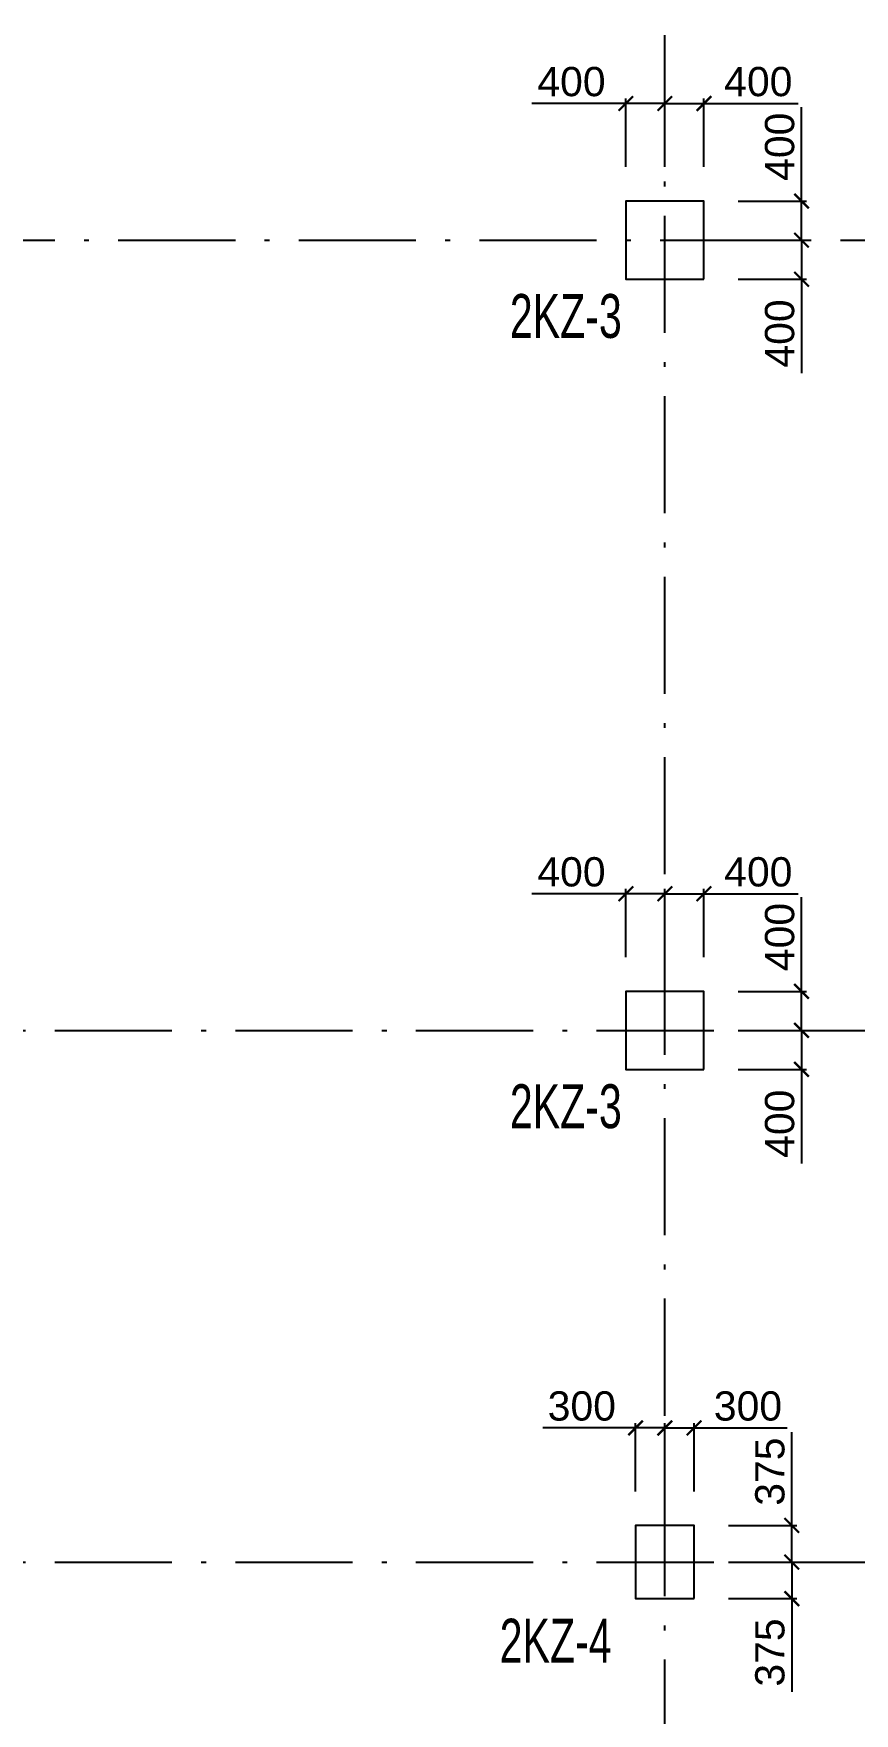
# Model space of a CAD drawing. Header units: millimetres. Extents: x -3831 to 465700, y 39900 to 106100.
# Drawn here: x 46033 to 54441, y 75449 to 92667 of the extents above; entities that cross this region are included whole.
import ezdxf

# ---------------------------------------------------------------- set-up
doc = ezdxf.new("R2010")
doc.units = ezdxf.units.MM
doc.linetypes.add('线型2', pattern=[1850, 1200, -300, 50, -300])
doc.layers.add('column_dim', color=90, linetype='Continuous')
doc.layers.add('DOTE', color=10, linetype='线型2')
doc.layers.add('S_Cl', color=2, linetype='Continuous', lineweight=25)
doc.layers.add('S_ColumFocus', color=2, linetype='Continuous', lineweight=9)
doc.styles.get("Standard").update_dxf_attribs({"font": 'arial.ttf'})
doc.styles.add('xxxx', font='RIF.ttf')
doc.dimstyles.new('ISO-25', dxfattribs={"dimtxt": 2.5, "dimasz": 2.5, "dimexe": 1.25, "dimexo": 0.625, "dimtad": 1, "dimtxsty": 'Standard', "dimcen": 2.5, "dimadec": 0, "dimazin": 0, "dimtfac": 1, "dimtmove": 0, "dimatfit": 3, "dimfxl": 1, "dimarcsym": 0})

# ---------------------------------------------------------------- blocks, each defined once
blk = doc.blocks.new('_ArchTick')
at = {"color": 0, "linetype": 'ByBlock', "const_width": 0.15}
blk.add_lwpolyline([(-0.5, -0.5), (0.5, 0.5)], dxfattribs=at)
blk = doc.blocks.new('*D1414')
at = {"layer": 'column_dim', "color": 0, "lineweight": -2, "transparency": 16777216}
for p, q in [((53250, 90550), (53950, 90550)), ((53900, 90550), (53900, 90150)), ((53250, 90150), (53950, 90150)), ((53900, 90150), (53900, 89186))]:
    blk.add_line(p, q, dxfattribs=at)
at = {"layer": 'Defpoints', "color": 0, "transparency": 16777216}
for p in [(52900, 90550), (53900, 90550), (52900, 90150)]:
    blk.add_point(p, dxfattribs=at)
at = {"layer": 'column_dim', "color": 0, "lineweight": -2, "transparency": 16777216, "xscale": 150, "yscale": 150, "zscale": 150}
for p, rotation in [((53900, 90550), 90), ((53900, 90150), 270)]:
    blk.add_blockref('_ArchTick', p, dxfattribs=dict(at, rotation=rotation))
at = {"layer": 'column_dim', "color": 7, "transparency": 16777216, "insert": (53677, 89593), "char_height": 300, "attachment_point": 5, "rotation": 90}
blk.add_mtext('400', dxfattribs=at)
blk = doc.blocks.new('*D1415')
at = {"layer": 'column_dim', "color": 0, "lineweight": -2, "transparency": 16777216}
for p, q in [((53900, 90950), (53900, 91914)), ((53250, 90950), (53950, 90950)), ((53900, 90550), (53900, 90950)), ((53250, 90550), (53950, 90550))]:
    blk.add_line(p, q, dxfattribs=at)
at = {"layer": 'Defpoints', "color": 0, "transparency": 16777216}
for p in [(52900, 90950), (52900, 90550), (53900, 90550)]:
    blk.add_point(p, dxfattribs=at)
at = {"layer": 'column_dim', "color": 0, "lineweight": -2, "transparency": 16777216, "xscale": 150, "yscale": 150, "zscale": 150}
for p, rotation in [((53900, 90950), 90), ((53900, 90550), 270)]:
    blk.add_blockref('_ArchTick', p, dxfattribs=dict(at, rotation=rotation))
at = {"layer": 'column_dim', "color": 7, "transparency": 16777216, "insert": (53677, 91507), "char_height": 300, "attachment_point": 5, "rotation": 90}
blk.add_mtext('400', dxfattribs=at)
blk = doc.blocks.new('*D1416')
at = {"layer": 'column_dim', "color": 0, "lineweight": -2, "transparency": 16777216}
for p, q in [((52500, 91300), (52500, 92000)), ((52500, 91950), (52900, 91950)), ((52900, 91300), (52900, 92000)), ((52900, 91950), (53864, 91950))]:
    blk.add_line(p, q, dxfattribs=at)
at = {"layer": 'Defpoints', "color": 0, "transparency": 16777216}
for p in [(52500, 91950), (52500, 90950), (52900, 90950)]:
    blk.add_point(p, dxfattribs=at)
at = {"layer": 'column_dim', "color": 0, "lineweight": -2, "transparency": 16777216, "xscale": 150, "yscale": 150, "zscale": 150, "rotation": 180}
blk.add_blockref('_ArchTick', (52500, 91950), dxfattribs=at)
at = {"layer": 'column_dim', "color": 0, "lineweight": -2, "transparency": 16777216, "xscale": 150, "yscale": 150, "zscale": 150}
blk.add_blockref('_ArchTick', (52900, 91950), dxfattribs=at)
at = {"layer": 'column_dim', "color": 7, "transparency": 16777216, "insert": (53457, 92173), "char_height": 300, "attachment_point": 5}
blk.add_mtext('400', dxfattribs=at)
blk = doc.blocks.new('*D1417')
at = {"layer": 'column_dim', "color": 0, "lineweight": -2, "transparency": 16777216}
for p, q in [((52100, 91950), (51136, 91950)), ((52100, 91300), (52100, 92000)), ((52500, 91950), (52100, 91950)), ((52500, 91300), (52500, 92000))]:
    blk.add_line(p, q, dxfattribs=at)
at = {"layer": 'Defpoints', "color": 0, "transparency": 16777216}
for p in [(52500, 91950), (52100, 90950), (52500, 90950)]:
    blk.add_point(p, dxfattribs=at)
at = {"layer": 'column_dim', "color": 0, "lineweight": -2, "transparency": 16777216, "xscale": 150, "yscale": 150, "zscale": 150, "rotation": 180}
blk.add_blockref('_ArchTick', (52100, 91950), dxfattribs=at)
at = {"layer": 'column_dim', "color": 0, "lineweight": -2, "transparency": 16777216, "xscale": 150, "yscale": 150, "zscale": 150}
blk.add_blockref('_ArchTick', (52500, 91950), dxfattribs=at)
at = {"layer": 'column_dim', "color": 7, "transparency": 16777216, "insert": (51543, 92173), "char_height": 300, "attachment_point": 5}
blk.add_mtext('400', dxfattribs=at)
blk = doc.blocks.new('*D1418')
at = {"layer": 'column_dim', "color": 0, "lineweight": -2, "transparency": 16777216}
for p, q in [((53250, 82450), (53950, 82450)), ((53900, 82450), (53900, 82050)), ((53250, 82050), (53950, 82050)), ((53900, 82050), (53900, 81086))]:
    blk.add_line(p, q, dxfattribs=at)
at = {"layer": 'Defpoints', "color": 0, "transparency": 16777216}
for p in [(52900, 82450), (53900, 82450), (52900, 82050)]:
    blk.add_point(p, dxfattribs=at)
at = {"layer": 'column_dim', "color": 0, "lineweight": -2, "transparency": 16777216, "xscale": 150, "yscale": 150, "zscale": 150}
for p, rotation in [((53900, 82450), 90), ((53900, 82050), 270)]:
    blk.add_blockref('_ArchTick', p, dxfattribs=dict(at, rotation=rotation))
at = {"layer": 'column_dim', "color": 7, "transparency": 16777216, "insert": (53677, 81493), "char_height": 300, "attachment_point": 5, "rotation": 90}
blk.add_mtext('400', dxfattribs=at)
blk = doc.blocks.new('*D1419')
at = {"layer": 'column_dim', "color": 0, "lineweight": -2, "transparency": 16777216}
for p, q in [((53900, 82850), (53900, 83814)), ((53250, 82850), (53950, 82850)), ((53900, 82450), (53900, 82850)), ((53250, 82450), (53950, 82450))]:
    blk.add_line(p, q, dxfattribs=at)
at = {"layer": 'Defpoints', "color": 0, "transparency": 16777216}
for p in [(52900, 82850), (52900, 82450), (53900, 82450)]:
    blk.add_point(p, dxfattribs=at)
at = {"layer": 'column_dim', "color": 0, "lineweight": -2, "transparency": 16777216, "xscale": 150, "yscale": 150, "zscale": 150}
for p, rotation in [((53900, 82850), 90), ((53900, 82450), 270)]:
    blk.add_blockref('_ArchTick', p, dxfattribs=dict(at, rotation=rotation))
at = {"layer": 'column_dim', "color": 7, "transparency": 16777216, "insert": (53677, 83407), "char_height": 300, "attachment_point": 5, "rotation": 90}
blk.add_mtext('400', dxfattribs=at)
blk = doc.blocks.new('*D1420')
at = {"layer": 'column_dim', "color": 0, "lineweight": -2, "transparency": 16777216}
for p, q in [((52500, 83200), (52500, 83900)), ((52900, 83200), (52900, 83900)), ((52500, 83850), (52900, 83850)), ((52900, 83850), (53864, 83850))]:
    blk.add_line(p, q, dxfattribs=at)
at = {"layer": 'Defpoints', "color": 0, "transparency": 16777216}
for p in [(52500, 83850), (52500, 82850), (52900, 82850)]:
    blk.add_point(p, dxfattribs=at)
at = {"layer": 'column_dim', "color": 0, "lineweight": -2, "transparency": 16777216, "xscale": 150, "yscale": 150, "zscale": 150, "rotation": 180}
blk.add_blockref('_ArchTick', (52500, 83850), dxfattribs=at)
at = {"layer": 'column_dim', "color": 0, "lineweight": -2, "transparency": 16777216, "xscale": 150, "yscale": 150, "zscale": 150}
blk.add_blockref('_ArchTick', (52900, 83850), dxfattribs=at)
at = {"layer": 'column_dim', "color": 7, "transparency": 16777216, "insert": (53457, 84073), "char_height": 300, "attachment_point": 5}
blk.add_mtext('400', dxfattribs=at)
blk = doc.blocks.new('*D1421')
at = {"layer": 'column_dim', "color": 0, "lineweight": -2, "transparency": 16777216}
for p, q in [((52100, 83200), (52100, 83900)), ((52500, 83200), (52500, 83900)), ((52100, 83850), (51136, 83850)), ((52500, 83850), (52100, 83850))]:
    blk.add_line(p, q, dxfattribs=at)
at = {"layer": 'Defpoints', "color": 0, "transparency": 16777216}
for p in [(52500, 83850), (52100, 82850), (52500, 82850)]:
    blk.add_point(p, dxfattribs=at)
at = {"layer": 'column_dim', "color": 0, "lineweight": -2, "transparency": 16777216, "xscale": 150, "yscale": 150, "zscale": 150, "rotation": 180}
blk.add_blockref('_ArchTick', (52100, 83850), dxfattribs=at)
at = {"layer": 'column_dim', "color": 0, "lineweight": -2, "transparency": 16777216, "xscale": 150, "yscale": 150, "zscale": 150}
blk.add_blockref('_ArchTick', (52500, 83850), dxfattribs=at)
at = {"layer": 'column_dim', "color": 7, "transparency": 16777216, "insert": (51543, 84073), "char_height": 300, "attachment_point": 5}
blk.add_mtext('400', dxfattribs=at)
blk = doc.blocks.new('*D1422')
at = {"layer": 'column_dim', "color": 0, "lineweight": -2, "transparency": 16777216}
for p, q in [((53150, 77000), (53850, 77000)), ((53800, 77000), (53800, 76625)), ((53150, 76625), (53850, 76625)), ((53800, 76625), (53800, 75670))]:
    blk.add_line(p, q, dxfattribs=at)
at = {"layer": 'Defpoints', "color": 0, "transparency": 16777216}
for p in [(52800, 77000), (53800, 77000), (52800, 76625)]:
    blk.add_point(p, dxfattribs=at)
at = {"layer": 'column_dim', "color": 0, "lineweight": -2, "transparency": 16777216, "xscale": 150, "yscale": 150, "zscale": 150}
for p, rotation in [((53800, 77000), 90), ((53800, 76625), 270)]:
    blk.add_blockref('_ArchTick', p, dxfattribs=dict(at, rotation=rotation))
at = {"layer": 'column_dim', "color": 7, "transparency": 16777216, "insert": (53577, 76073), "char_height": 300, "attachment_point": 5, "rotation": 90}
blk.add_mtext('375', dxfattribs=at)
blk = doc.blocks.new('*D1423')
at = {"layer": 'column_dim', "color": 0, "lineweight": -2, "transparency": 16777216}
for p, q in [((53800, 77375), (53800, 78330)), ((53150, 77375), (53850, 77375)), ((53800, 77000), (53800, 77375)), ((53150, 77000), (53850, 77000))]:
    blk.add_line(p, q, dxfattribs=at)
at = {"layer": 'Defpoints', "color": 0, "transparency": 16777216}
for p in [(52800, 77375), (52800, 77000), (53800, 77000)]:
    blk.add_point(p, dxfattribs=at)
at = {"layer": 'column_dim', "color": 0, "lineweight": -2, "transparency": 16777216, "xscale": 150, "yscale": 150, "zscale": 150}
for p, rotation in [((53800, 77375), 90), ((53800, 77000), 270)]:
    blk.add_blockref('_ArchTick', p, dxfattribs=dict(at, rotation=rotation))
at = {"layer": 'column_dim', "color": 7, "transparency": 16777216, "insert": (53577, 77927), "char_height": 300, "attachment_point": 5, "rotation": 90}
blk.add_mtext('375', dxfattribs=at)
blk = doc.blocks.new('*D1424')
at = {"layer": 'column_dim', "color": 0, "lineweight": -2, "transparency": 16777216}
for p, q in [((52500, 77725), (52500, 78425)), ((52500, 78375), (52800, 78375)), ((52800, 77725), (52800, 78425)), ((52800, 78375), (53752, 78375))]:
    blk.add_line(p, q, dxfattribs=at)
at = {"layer": 'Defpoints', "color": 0, "transparency": 16777216}
for p in [(52500, 78375), (52500, 77375), (52800, 77375)]:
    blk.add_point(p, dxfattribs=at)
at = {"layer": 'column_dim', "color": 0, "lineweight": -2, "transparency": 16777216, "xscale": 150, "yscale": 150, "zscale": 150, "rotation": 180}
blk.add_blockref('_ArchTick', (52500, 78375), dxfattribs=at)
at = {"layer": 'column_dim', "color": 0, "lineweight": -2, "transparency": 16777216, "xscale": 150, "yscale": 150, "zscale": 150}
blk.add_blockref('_ArchTick', (52800, 78375), dxfattribs=at)
at = {"layer": 'column_dim', "color": 7, "transparency": 16777216, "insert": (53351, 78598), "char_height": 300, "attachment_point": 5}
blk.add_mtext('300', dxfattribs=at)
blk = doc.blocks.new('*D1425')
at = {"layer": 'column_dim', "color": 0, "lineweight": -2, "transparency": 16777216}
for p, q in [((52200, 78375), (51248, 78375)), ((52200, 77725), (52200, 78425)), ((52500, 78375), (52200, 78375)), ((52500, 77725), (52500, 78425))]:
    blk.add_line(p, q, dxfattribs=at)
at = {"layer": 'Defpoints', "color": 0, "transparency": 16777216}
for p in [(52500, 78375), (52200, 77375), (52500, 77375)]:
    blk.add_point(p, dxfattribs=at)
at = {"layer": 'column_dim', "color": 0, "lineweight": -2, "transparency": 16777216, "xscale": 150, "yscale": 150, "zscale": 150, "rotation": 180}
blk.add_blockref('_ArchTick', (52200, 78375), dxfattribs=at)
at = {"layer": 'column_dim', "color": 0, "lineweight": -2, "transparency": 16777216, "xscale": 150, "yscale": 150, "zscale": 150}
blk.add_blockref('_ArchTick', (52500, 78375), dxfattribs=at)
at = {"layer": 'column_dim', "color": 7, "transparency": 16777216, "insert": (51649, 78598), "char_height": 300, "attachment_point": 5}
blk.add_mtext('300', dxfattribs=at)

msp = doc.modelspace()

# ---------------------------------------------------------------- linework, layer by layer
at = {"layer": 'DOTE'}
for p, q in [((52500, 60000), (52500, 101300)), ((28400, 90550), (72500, 90550)), ((0, 82450), (72500, 82450)), ((0, 77000), (72500, 77000))]:
    msp.add_line(p, q, dxfattribs=at)
at = {"layer": 'S_Cl'}
for points in [[(52900, 90150), (52900, 90950), (52100, 90950), (52100, 90150)], [(52900, 82050), (52900, 82850), (52100, 82850), (52100, 82050)], [(52800, 76625), (52800, 77375), (52200, 77375), (52200, 76625)]]:
    msp.add_lwpolyline(points, close=True, dxfattribs=at)

# ---------------------------------------------------------------- texts
at = {"layer": 'S_ColumFocus', "char_height": 450, "attachment_point": 5, "style": 'xxxx'}
for s, insert, width in [('{\\W0.7;2KZ-3}', (51485.10846, 89769.37245), 988.25), ('{\\W0.7;2KZ-3}', (51485.10846, 81669.37245), 988.25), ('{\\W0.7;2KZ-4}', (51380.92096, 76194.37245), 979.875)]:
    msp.add_mtext(s, dxfattribs=dict(at, insert=insert, width=width))

# ---------------------------------------------------------------- dimensions: what is measured, and where the dimension line sits
at = {"layer": 'column_dim'}
for p1, p2, distance, picture, middle in [((52100, 90950), (52500, 90950), 1000, '*D1417', (51543.06276, 92173.1719)), ((52900, 90950), (52500, 90950), -1000, '*D1416', (53456.93724, 92173.1719)), ((52900, 90950), (52900, 90550), 1000, '*D1415', (53676.8281, 91506.93724)), ((52900, 90150), (52900, 90550), -1000, '*D1414', (53676.8281, 89593.06276)), ((52100, 82850), (52500, 82850), 1000, '*D1421', (51543.06276, 84073.1719)), ((52900, 82850), (52500, 82850), -1000, '*D1420', (53456.93724, 84073.1719)), ((52900, 82850), (52900, 82450), 1000, '*D1419', (53676.8281, 83406.93724)), ((52900, 82050), (52900, 82450), -1000, '*D1418', (53676.8281, 81493.06276)), ((52200, 77375), (52500, 77375), 1000, '*D1425', (51649.20191, 78598.27422)), ((52800, 77375), (52500, 77375), -1000, '*D1424', (53350.79809, 78598.27422)), ((52800, 77375), (52800, 77000), 1000, '*D1423', (53576.72578, 77927.4352)), ((52800, 76625), (52800, 77000), -1000, '*D1422', (53576.72578, 76072.5648))]:
    dim = msp.add_aligned_dim(p1=p1, p2=p2, distance=distance, dimstyle='ISO-25', override={"dimtxt": 300, "dimasz": 150, "dimexe": 50, "dimexo": 350, "dimgap": 70, "dimjust": 1, "dimblk1": 'ArchTick', "dimblk2": 'ArchTick', "dimsah": 1, "dimclrt": 7}, dxfattribs=at)
    dim.commit()
    dim.dimension.update_dxf_attribs({"geometry": picture, "text_midpoint": middle})

doc.saveas('drawing.dxf')
